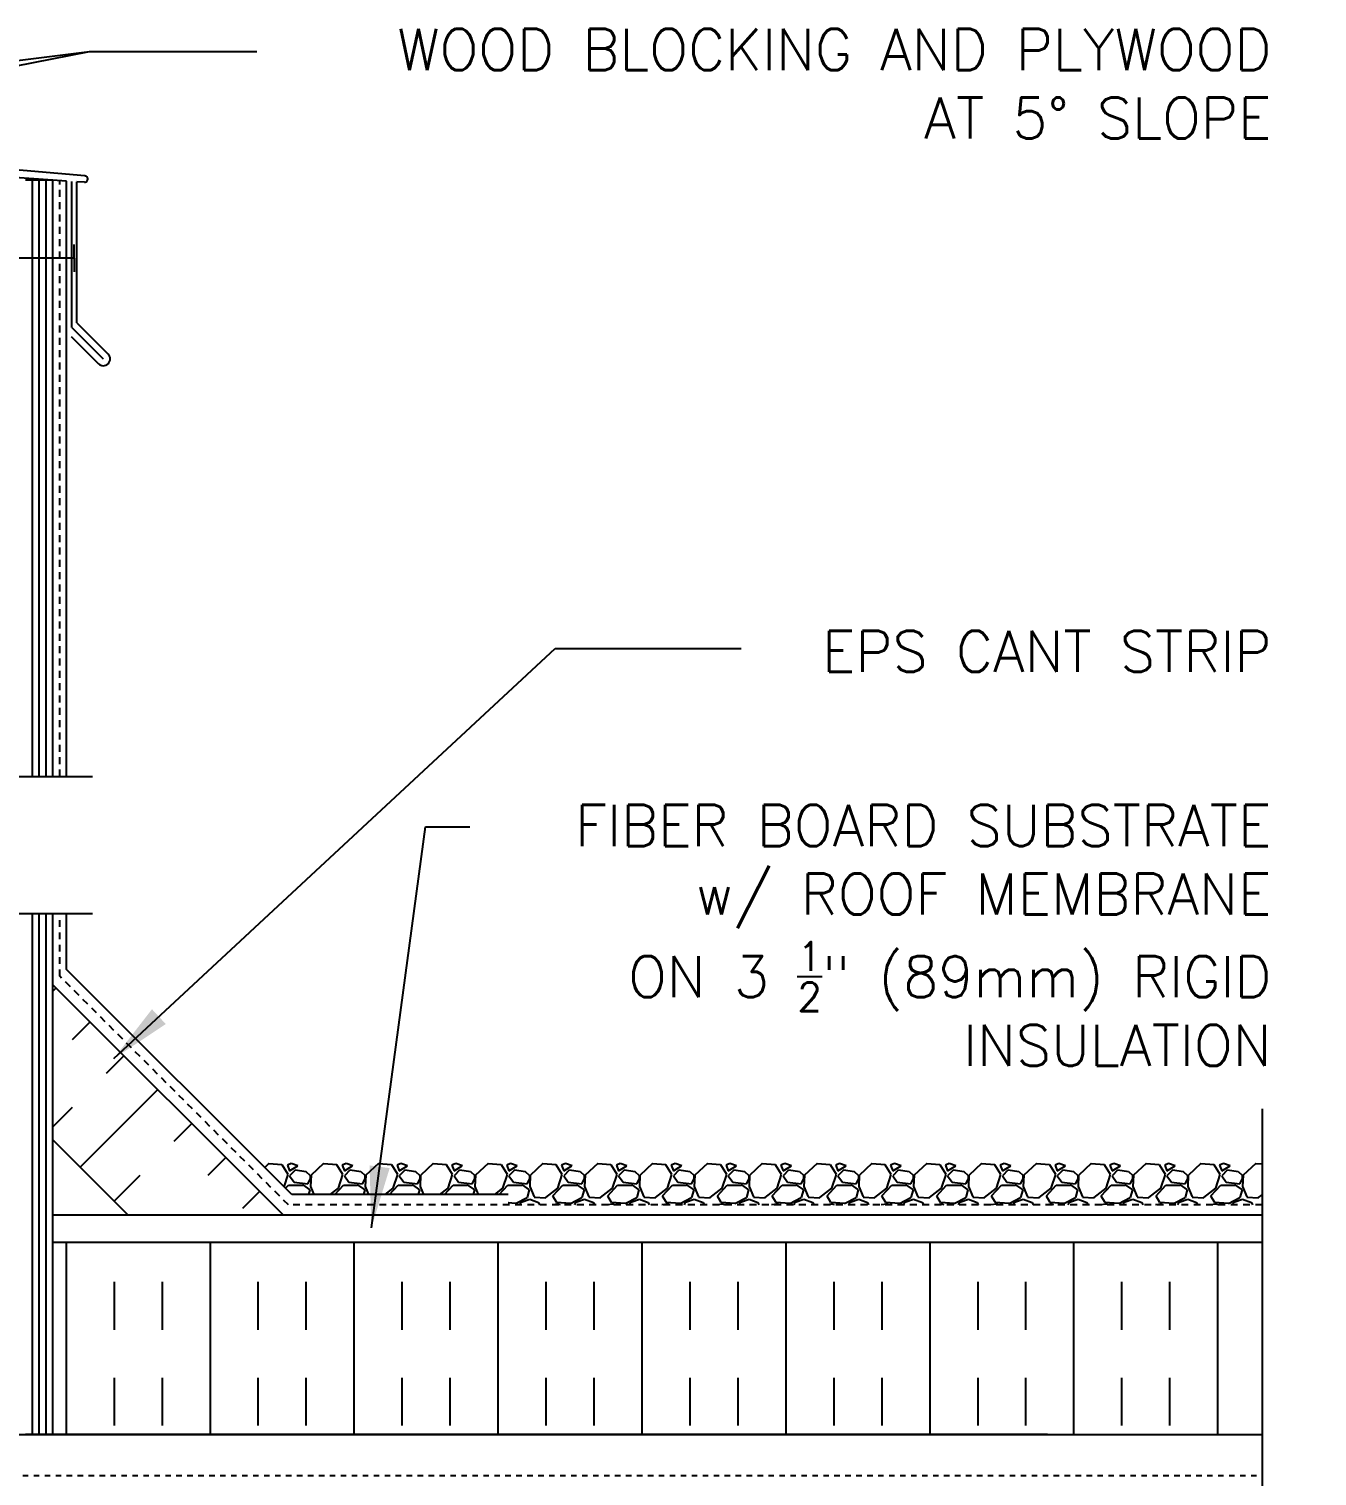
# Model space of a CAD drawing. Header units: inches. Extents: x 169.8 to 227.8, y 172.8 to 247.6.
# Drawn here: x 204.35 to 227.84, y 220.36 to 246.76 of the extents above; entities that cross this region are included whole.
import ezdxf

# ---------------------------------------------------------------- set-up
doc = ezdxf.new("R2010")
doc.units = ezdxf.units.IN
doc.header["$LTSCALE"] = 0.5
doc.header["$MEASUREMENT"] = 0
doc.linetypes.add('DASHED2', pattern=[0.375, 0.25, -0.125])
doc.linetypes.add('HIDDEN2', pattern=[0.1875, 0.125, -0.0625])
for name, color, linetype in [('HATCH', 12, 'Continuous'), ('Hidden2', 12, 'HIDDEN2'), ('line25', 2, 'Continuous'), ('LINE50', 5, 'Continuous'), ('LINE9', 9, 'Continuous'), ('TEXT', 4, 'Continuous')]:
    doc.layers.add(name, color=color, linetype=linetype)
doc.styles.add('DIM', font='romans.shx', dxfattribs={"width": 0.7})
doc.styles.add('ROMANS', font='romans.shx', dxfattribs={"height": 0.75})
doc.dimstyles.new('ext_12', dxfattribs={"dimscale": 12, "dimtxt": 0.075, "dimasz": 0.09375, "dimexe": 0.09375, "dimexo": 0.0625, "dimgap": 0.0625, "dimtad": 1, "dimdec": 1, "dimzin": 2, "dimdsep": 46, "dimlunit": 4, "dimtxsty": 'DIM', "dimcen": 0.09, "dimdle": 0.09375, "dimclrt": 4, "dimadec": 0, "dimazin": 0, "dimtfac": 1, "dimtdec": 1, "dimtmove": 2, "dimatfit": 3, "dimfxl": 1, "dimfrac": 2, "dimtolj": 1, "dimtzin": 0, "dimarcsym": 0})

msp = doc.modelspace()

# ---------------------------------------------------------------- hatches: boundary and pattern name
at = {"layer": 'HATCH'}
h = msp.add_hatch(dxfattribs=at)
h.set_pattern_fill('INSUL', color=256, scale=7, angle=45, style=0)
h.set_pattern_definition([(45, (97.4808, 66.222), (-1.856155, 1.856155), []), (45, (96.862, 66.8407), (-1.856155, 1.856155), [0.875, -0.875]), (45, (96.2434, 67.4594), (-1.856155, 1.856155), [0.875, -0.875])])
h.paths.add_polyline_path([(206.032, 225.248), (208.861, 225.248), (204.784, 229.325), (204.784, 226.496)])
h = msp.add_hatch(dxfattribs=at)
h.set_pattern_fill('INSUL', color=256, scale=7, angle=90, style=0)
h.set_pattern_definition([(90, (226.028, 223.031), (-2.625, 2e-16), []), (90, (225.153, 223.031), (-2.625, 2e-16), [0.875, -0.875]), (90, (224.278, 223.031), (-2.625, 2e-16), [0.875, -0.875])])
h.paths.add_polyline_path([(204.784, 224.623), (204.784, 221.123), (222.924, 221.123), (222.924, 224.623)])
h.paths.add_polyline_path([(226.838, 221.123), (226.838, 224.623), (222.933, 224.623), (222.933, 221.123)])

# ---------------------------------------------------------------- linework, layer by layer
for p, q in [((205.365, 244.076), (186.846, 245.697)), ((205.034, 243.982), (203.727, 244.073)), ((204.409, 233.123), (204.409, 243.999)), ((204.534, 233.123), (204.534, 243.999)), ((204.659, 233.123), (204.659, 243.999)), ((205.034, 233.123), (205.034, 243.982)), ((205.128, 241.315), (205.128, 243.975)), ((205.359, 243.963), (205.221, 243.971)), ((205.221, 241.398), (205.221, 243.971)), ((205.128, 241.315), (205.702, 240.74)), ((205.221, 241.398), (205.79, 240.829)), ((205.115, 241.151), (205.613, 240.652)), ((204.409, 221.123), (204.409, 230.623)), ((204.534, 221.123), (204.534, 230.623)), ((204.659, 221.123), (204.659, 230.623)), ((205.034, 229.605), (205.034, 230.623)), ((209.141, 225.498), (205.034, 229.605)), ((208.721, 226.062), (208.646, 225.993)), ((208.961, 226.041), (208.721, 226.061)), ((209.073, 225.862), (208.963, 226.042)), ((209.131, 226.062), (209.061, 226.032)), ((209.061, 226.032), (209.101, 225.932)), ((209.1, 225.932), (209.25, 226.022)), ((209.201, 225.942), (209.101, 225.842)), ((209.251, 226.022), (209.131, 226.062)), ((209.402, 225.912), (209.202, 225.942)), ((209.721, 226.062), (209.491, 225.852)), ((209.961, 226.041), (209.721, 226.061)), ((210.073, 225.862), (209.963, 226.042)), ((210.131, 226.062), (210.061, 226.032)), ((210.061, 226.032), (210.101, 225.932)), ((210.1, 225.932), (210.25, 226.022)), ((210.201, 225.942), (210.101, 225.842)), ((210.251, 226.022), (210.131, 226.062)), ((210.402, 225.912), (210.202, 225.942)), ((210.721, 226.062), (210.491, 225.852)), ((210.961, 226.041), (210.721, 226.061)), ((211.073, 225.862), (210.963, 226.042)), ((211.131, 226.062), (211.061, 226.032)), ((211.061, 226.032), (211.101, 225.932)), ((211.1, 225.932), (211.25, 226.022)), ((211.201, 225.942), (211.101, 225.842)), ((211.251, 226.022), (211.131, 226.062)), ((211.402, 225.912), (211.202, 225.942)), ((211.721, 226.062), (211.491, 225.852)), ((211.961, 226.041), (211.721, 226.061)), ((212.073, 225.862), (211.963, 226.042)), ((212.131, 226.062), (212.061, 226.032)), ((212.061, 226.032), (212.101, 225.932)), ((212.1, 225.932), (212.25, 226.022)), ((212.201, 225.942), (212.101, 225.842)), ((212.251, 226.022), (212.131, 226.062)), ((212.402, 225.912), (212.202, 225.942)), ((212.721, 226.062), (212.491, 225.852)), ((212.961, 226.041), (212.721, 226.061)), ((213.073, 225.862), (212.963, 226.042)), ((213.131, 226.062), (213.061, 226.032)), ((213.061, 226.032), (213.101, 225.932)), ((213.1, 225.932), (213.25, 226.022)), ((213.201, 225.942), (213.101, 225.842)), ((213.251, 226.022), (213.131, 226.062)), ((213.402, 225.912), (213.202, 225.942)), ((213.721, 226.062), (213.491, 225.852)), ((213.961, 226.041), (213.721, 226.061)), ((214.073, 225.862), (213.963, 226.042)), ((214.131, 226.062), (214.061, 226.032)), ((214.061, 226.032), (214.101, 225.932)), ((214.1, 225.932), (214.25, 226.022)), ((214.201, 225.942), (214.101, 225.842)), ((214.251, 226.022), (214.131, 226.062)), ((214.402, 225.912), (214.202, 225.942)), ((214.721, 226.062), (214.491, 225.852)), ((214.961, 226.041), (214.721, 226.061)), ((215.073, 225.862), (214.963, 226.042)), ((215.131, 226.062), (215.061, 226.032)), ((215.061, 226.032), (215.101, 225.932)), ((215.1, 225.932), (215.25, 226.022)), ((215.201, 225.942), (215.101, 225.842)), ((215.251, 226.022), (215.131, 226.062)), ((215.402, 225.912), (215.202, 225.942)), ((215.721, 226.062), (215.491, 225.852)), ((215.961, 226.041), (215.721, 226.061)), ((216.073, 225.862), (215.963, 226.042)), ((216.131, 226.062), (216.061, 226.032)), ((216.061, 226.032), (216.101, 225.932)), ((216.1, 225.932), (216.25, 226.022)), ((216.201, 225.942), (216.101, 225.842)), ((216.251, 226.022), (216.131, 226.062)), ((216.402, 225.912), (216.202, 225.942)), ((216.721, 226.062), (216.491, 225.852)), ((216.961, 226.041), (216.721, 226.061)), ((217.073, 225.862), (216.963, 226.042)), ((217.131, 226.062), (217.061, 226.032)), ((217.061, 226.032), (217.101, 225.932)), ((217.101, 225.932), (217.251, 226.022)), ((217.201, 225.942), (217.101, 225.842)), ((217.251, 226.022), (217.131, 226.062)), ((217.402, 225.912), (217.202, 225.942)), ((217.721, 226.062), (217.491, 225.852)), ((217.961, 226.041), (217.721, 226.061)), ((218.073, 225.862), (217.963, 226.042)), ((218.131, 226.062), (218.061, 226.032)), ((218.061, 226.032), (218.101, 225.932)), ((218.101, 225.932), (218.251, 226.022)), ((218.201, 225.942), (218.101, 225.842)), ((218.251, 226.022), (218.131, 226.062)), ((218.402, 225.912), (218.202, 225.942)), ((218.721, 226.062), (218.491, 225.852)), ((218.961, 226.041), (218.721, 226.061)), ((219.073, 225.862), (218.963, 226.042)), ((219.131, 226.062), (219.061, 226.032)), ((219.061, 226.032), (219.101, 225.932)), ((219.101, 225.932), (219.251, 226.022)), ((219.201, 225.942), (219.101, 225.842)), ((219.251, 226.022), (219.131, 226.062)), ((219.402, 225.912), (219.202, 225.942)), ((219.721, 226.062), (219.491, 225.852)), ((219.961, 226.041), (219.721, 226.061)), ((220.073, 225.862), (219.963, 226.042)), ((220.131, 226.062), (220.061, 226.032)), ((220.061, 226.032), (220.101, 225.932)), ((220.101, 225.932), (220.251, 226.022)), ((220.201, 225.942), (220.101, 225.842)), ((220.251, 226.022), (220.131, 226.062)), ((220.402, 225.912), (220.202, 225.942)), ((220.721, 226.062), (220.491, 225.852)), ((220.961, 226.041), (220.721, 226.061)), ((221.073, 225.862), (220.963, 226.042)), ((221.131, 226.062), (221.061, 226.032)), ((221.061, 226.032), (221.101, 225.932)), ((221.101, 225.932), (221.251, 226.022)), ((221.201, 225.942), (221.101, 225.842)), ((221.251, 226.022), (221.131, 226.062)), ((221.402, 225.912), (221.202, 225.942)), ((221.721, 226.062), (221.491, 225.852)), ((221.961, 226.041), (221.721, 226.061)), ((222.073, 225.862), (221.963, 226.042)), ((222.131, 226.062), (222.061, 226.032)), ((222.061, 226.032), (222.101, 225.932)), ((222.101, 225.932), (222.251, 226.022)), ((222.201, 225.942), (222.101, 225.842)), ((222.251, 226.022), (222.131, 226.062)), ((222.402, 225.912), (222.202, 225.942)), ((222.721, 226.062), (222.491, 225.852)), ((222.961, 226.041), (222.721, 226.061)), ((223.073, 225.862), (222.963, 226.042)), ((223.131, 226.062), (223.061, 226.032)), ((223.061, 226.032), (223.101, 225.932)), ((223.101, 225.932), (223.251, 226.022)), ((223.201, 225.942), (223.101, 225.842)), ((223.251, 226.022), (223.131, 226.062)), ((223.402, 225.912), (223.202, 225.942)), ((223.721, 226.062), (223.491, 225.852)), ((223.961, 226.041), (223.721, 226.061)), ((224.073, 225.862), (223.963, 226.042)), ((224.131, 226.062), (224.061, 226.032)), ((224.061, 226.032), (224.101, 225.932)), ((224.101, 225.932), (224.251, 226.022)), ((224.201, 225.942), (224.101, 225.842)), ((224.251, 226.022), (224.131, 226.062)), ((224.402, 225.912), (224.202, 225.942)), ((224.721, 226.062), (224.491, 225.852)), ((224.961, 226.041), (224.721, 226.061)), ((225.073, 225.862), (224.963, 226.042)), ((225.131, 226.062), (225.061, 226.032)), ((225.061, 226.032), (225.101, 225.932)), ((225.101, 225.932), (225.251, 226.022)), ((225.201, 225.942), (225.101, 225.842)), ((225.251, 226.022), (225.131, 226.062)), ((225.402, 225.912), (225.202, 225.942)), ((225.721, 226.062), (225.491, 225.852)), ((225.961, 226.041), (225.721, 226.061)), ((226.073, 225.862), (225.963, 226.042)), ((226.131, 226.062), (226.061, 226.032)), ((226.061, 226.032), (226.101, 225.932)), ((226.101, 225.932), (226.251, 226.022)), ((226.201, 225.942), (226.101, 225.842)), ((226.251, 226.022), (226.131, 226.062)), ((226.402, 225.912), (226.202, 225.942)), ((226.721, 226.062), (226.491, 225.852)), ((226.838, 226.051), (226.721, 226.061)), ((209, 225.639), (209.071, 225.862)), ((209.101, 225.842), (209.181, 225.722)), ((209.181, 225.722), (209.431, 225.692)), ((209.483, 225.84), (209.403, 225.91)), ((209.431, 225.692), (209.481, 225.782)), ((209.491, 225.852), (209.481, 225.642)), ((209.481, 225.782), (209.481, 225.842)), ((209.991, 225.612), (210.071, 225.862)), ((210.101, 225.842), (210.181, 225.722)), ((210.181, 225.722), (210.431, 225.692)), ((210.483, 225.84), (210.403, 225.91)), ((210.431, 225.692), (210.481, 225.782)), ((210.49, 225.852), (210.48, 225.642)), ((210.481, 225.782), (210.481, 225.842)), ((210.991, 225.612), (211.071, 225.862)), ((211.101, 225.842), (211.181, 225.722)), ((211.181, 225.722), (211.431, 225.692)), ((211.483, 225.84), (211.403, 225.91)), ((211.431, 225.692), (211.481, 225.782)), ((211.49, 225.852), (211.48, 225.642)), ((211.481, 225.782), (211.481, 225.842)), ((211.991, 225.612), (212.071, 225.862)), ((212.101, 225.842), (212.181, 225.722)), ((212.181, 225.722), (212.431, 225.692)), ((212.483, 225.84), (212.403, 225.91)), ((212.431, 225.692), (212.481, 225.782)), ((212.49, 225.852), (212.48, 225.642)), ((212.481, 225.782), (212.481, 225.842)), ((212.991, 225.612), (213.071, 225.862)), ((213.101, 225.842), (213.181, 225.722)), ((213.181, 225.722), (213.431, 225.692)), ((213.483, 225.84), (213.403, 225.91)), ((213.431, 225.692), (213.481, 225.782)), ((213.49, 225.852), (213.48, 225.642)), ((213.481, 225.782), (213.481, 225.842)), ((213.991, 225.612), (214.071, 225.862)), ((214.101, 225.842), (214.181, 225.722)), ((214.181, 225.722), (214.431, 225.692)), ((214.483, 225.84), (214.403, 225.91)), ((214.431, 225.692), (214.481, 225.782)), ((214.49, 225.852), (214.48, 225.642)), ((214.481, 225.782), (214.481, 225.842)), ((214.991, 225.612), (215.071, 225.862)), ((215.101, 225.842), (215.181, 225.722)), ((215.181, 225.722), (215.431, 225.692)), ((215.483, 225.84), (215.403, 225.91)), ((215.431, 225.692), (215.481, 225.782)), ((215.49, 225.852), (215.48, 225.642)), ((215.481, 225.782), (215.481, 225.842)), ((215.991, 225.612), (216.071, 225.862)), ((216.101, 225.842), (216.181, 225.722)), ((216.181, 225.722), (216.431, 225.692)), ((216.483, 225.84), (216.403, 225.91)), ((216.431, 225.692), (216.481, 225.782)), ((216.49, 225.852), (216.48, 225.642)), ((216.481, 225.782), (216.481, 225.842)), ((216.991, 225.612), (217.071, 225.862)), ((217.101, 225.842), (217.181, 225.722)), ((217.181, 225.722), (217.431, 225.692)), ((217.483, 225.84), (217.403, 225.91)), ((217.431, 225.692), (217.481, 225.782)), ((217.49, 225.852), (217.48, 225.642)), ((217.481, 225.782), (217.481, 225.842)), ((217.991, 225.612), (218.071, 225.862)), ((218.101, 225.842), (218.181, 225.722)), ((218.181, 225.722), (218.431, 225.692)), ((218.483, 225.84), (218.403, 225.91)), ((218.431, 225.692), (218.481, 225.782)), ((218.49, 225.852), (218.48, 225.642)), ((218.481, 225.782), (218.481, 225.842)), ((218.991, 225.612), (219.071, 225.862)), ((219.101, 225.842), (219.181, 225.722)), ((219.181, 225.722), (219.431, 225.692)), ((219.483, 225.84), (219.403, 225.91)), ((219.431, 225.692), (219.481, 225.782)), ((219.49, 225.852), (219.48, 225.642)), ((219.481, 225.782), (219.481, 225.842)), ((219.991, 225.612), (220.071, 225.862)), ((220.101, 225.842), (220.181, 225.722)), ((220.181, 225.722), (220.431, 225.692)), ((220.483, 225.84), (220.403, 225.91)), ((220.431, 225.692), (220.481, 225.782)), ((220.49, 225.852), (220.48, 225.642)), ((220.481, 225.782), (220.481, 225.842)), ((220.991, 225.612), (221.071, 225.862)), ((221.101, 225.842), (221.181, 225.722)), ((221.181, 225.722), (221.431, 225.692)), ((221.483, 225.84), (221.403, 225.91)), ((221.431, 225.692), (221.481, 225.782)), ((221.49, 225.852), (221.48, 225.642)), ((221.481, 225.782), (221.481, 225.842)), ((221.991, 225.612), (222.071, 225.862)), ((222.101, 225.842), (222.181, 225.722)), ((222.181, 225.722), (222.431, 225.692)), ((222.483, 225.84), (222.403, 225.91)), ((222.431, 225.692), (222.481, 225.782)), ((222.49, 225.852), (222.48, 225.642)), ((222.481, 225.782), (222.481, 225.842)), ((222.991, 225.612), (223.071, 225.862)), ((223.101, 225.842), (223.181, 225.722)), ((223.181, 225.722), (223.431, 225.692)), ((223.483, 225.84), (223.403, 225.91)), ((223.431, 225.692), (223.481, 225.782)), ((223.49, 225.852), (223.48, 225.642)), ((223.481, 225.782), (223.481, 225.842)), ((223.991, 225.612), (224.071, 225.862)), ((224.101, 225.842), (224.181, 225.722)), ((224.181, 225.722), (224.431, 225.692)), ((224.483, 225.84), (224.403, 225.91)), ((224.431, 225.692), (224.481, 225.782)), ((224.49, 225.852), (224.48, 225.642)), ((224.481, 225.782), (224.481, 225.842)), ((224.991, 225.612), (225.071, 225.862)), ((225.101, 225.842), (225.181, 225.722)), ((225.181, 225.722), (225.431, 225.692)), ((225.483, 225.84), (225.403, 225.91)), ((225.431, 225.692), (225.481, 225.782)), ((225.49, 225.852), (225.48, 225.642)), ((225.481, 225.782), (225.481, 225.842)), ((225.991, 225.612), (226.071, 225.862)), ((226.101, 225.842), (226.181, 225.722)), ((226.181, 225.722), (226.431, 225.692)), ((226.483, 225.84), (226.403, 225.91)), ((226.431, 225.692), (226.481, 225.782)), ((226.49, 225.852), (226.48, 225.642)), ((226.481, 225.782), (226.481, 225.842)), ((209.027, 225.612), (209.081, 225.672)), ((209.081, 225.672), (209.341, 225.672)), ((213.089, 225.498), (209.141, 225.498)), ((209.341, 225.674), (209.471, 225.584)), ((209.471, 225.582), (209.447, 225.498)), ((209.48, 225.644), (209.541, 225.498)), ((209.842, 225.498), (209.991, 225.613)), ((209.924, 225.498), (210.081, 225.672)), ((210.081, 225.672), (210.341, 225.672)), ((210.341, 225.674), (210.471, 225.584)), ((210.471, 225.582), (210.447, 225.498)), ((210.48, 225.644), (210.541, 225.498)), ((210.842, 225.498), (210.991, 225.613)), ((210.924, 225.498), (211.081, 225.672)), ((211.081, 225.672), (211.341, 225.672)), ((211.341, 225.674), (211.471, 225.584)), ((211.471, 225.582), (211.447, 225.498)), ((211.48, 225.644), (211.541, 225.498)), ((211.842, 225.498), (211.991, 225.613)), ((211.924, 225.498), (212.081, 225.672)), ((212.081, 225.672), (212.341, 225.672)), ((212.341, 225.674), (212.471, 225.584)), ((212.471, 225.582), (212.447, 225.498)), ((212.48, 225.644), (212.541, 225.498)), ((212.842, 225.498), (212.991, 225.613)), ((212.924, 225.498), (213.081, 225.672)), ((213.081, 225.672), (213.341, 225.672)), ((213.431, 225.441), (213.221, 225.331)), ((213.341, 225.674), (213.471, 225.584)), ((213.471, 225.582), (213.431, 225.442)), ((213.48, 225.644), (213.56, 225.454)), ((213.56, 225.451), (213.77, 225.441)), ((213.771, 225.443), (213.991, 225.613)), ((213.901, 225.472), (214.081, 225.672)), ((213.972, 225.351), (213.902, 225.471)), ((214.081, 225.672), (214.341, 225.672)), ((214.431, 225.441), (214.221, 225.331)), ((214.341, 225.674), (214.471, 225.584)), ((214.471, 225.582), (214.431, 225.442)), ((214.48, 225.644), (214.56, 225.454)), ((214.56, 225.451), (214.77, 225.441)), ((214.771, 225.443), (214.991, 225.613)), ((214.901, 225.472), (215.081, 225.672)), ((214.972, 225.351), (214.902, 225.471)), ((215.081, 225.672), (215.341, 225.672)), ((215.431, 225.441), (215.221, 225.331)), ((215.341, 225.674), (215.471, 225.584)), ((215.471, 225.582), (215.431, 225.442)), ((215.48, 225.644), (215.56, 225.454)), ((215.56, 225.451), (215.77, 225.441)), ((215.771, 225.443), (215.991, 225.613)), ((215.901, 225.472), (216.081, 225.672)), ((215.972, 225.351), (215.902, 225.471)), ((216.081, 225.672), (216.341, 225.672)), ((216.431, 225.441), (216.221, 225.331)), ((216.341, 225.674), (216.471, 225.584)), ((216.471, 225.582), (216.431, 225.442)), ((216.48, 225.644), (216.56, 225.454)), ((216.56, 225.451), (216.77, 225.441)), ((216.771, 225.443), (216.991, 225.613)), ((216.901, 225.472), (217.081, 225.672)), ((216.972, 225.351), (216.902, 225.471)), ((217.081, 225.672), (217.341, 225.672)), ((217.431, 225.441), (217.221, 225.331)), ((217.341, 225.674), (217.471, 225.584)), ((217.471, 225.582), (217.431, 225.442)), ((217.48, 225.644), (217.56, 225.454)), ((217.56, 225.451), (217.77, 225.441)), ((217.771, 225.443), (217.991, 225.613)), ((217.901, 225.472), (218.081, 225.672)), ((217.972, 225.351), (217.902, 225.471)), ((218.081, 225.672), (218.341, 225.672)), ((218.431, 225.441), (218.221, 225.331)), ((218.341, 225.674), (218.471, 225.584)), ((218.471, 225.582), (218.431, 225.442)), ((218.48, 225.644), (218.56, 225.454)), ((218.56, 225.451), (218.77, 225.441)), ((218.771, 225.443), (218.991, 225.613)), ((218.901, 225.472), (219.081, 225.672)), ((218.972, 225.351), (218.902, 225.471)), ((219.081, 225.672), (219.341, 225.672)), ((219.431, 225.441), (219.221, 225.331)), ((219.341, 225.674), (219.471, 225.584)), ((219.471, 225.582), (219.431, 225.442)), ((219.479, 225.644), (219.559, 225.454)), ((219.56, 225.451), (219.77, 225.441)), ((219.771, 225.443), (219.991, 225.613)), ((219.901, 225.472), (220.081, 225.672)), ((219.972, 225.351), (219.902, 225.471)), ((220.081, 225.672), (220.341, 225.672)), ((220.431, 225.441), (220.221, 225.331)), ((220.341, 225.674), (220.471, 225.584)), ((220.471, 225.582), (220.431, 225.442)), ((220.479, 225.644), (220.559, 225.454)), ((220.56, 225.451), (220.77, 225.441)), ((220.771, 225.443), (220.991, 225.613)), ((220.901, 225.472), (221.081, 225.672)), ((220.972, 225.351), (220.902, 225.471)), ((221.081, 225.672), (221.341, 225.672)), ((221.431, 225.441), (221.221, 225.331)), ((221.341, 225.674), (221.471, 225.584)), ((221.471, 225.582), (221.431, 225.442)), ((221.479, 225.644), (221.559, 225.454)), ((221.56, 225.451), (221.77, 225.441)), ((221.771, 225.443), (221.991, 225.613)), ((221.901, 225.472), (222.081, 225.672)), ((221.972, 225.351), (221.902, 225.471)), ((222.081, 225.672), (222.341, 225.672)), ((222.431, 225.441), (222.221, 225.331)), ((222.341, 225.674), (222.471, 225.584)), ((222.471, 225.582), (222.431, 225.442)), ((222.48, 225.644), (222.56, 225.454)), ((222.56, 225.451), (222.77, 225.441)), ((222.771, 225.443), (222.991, 225.613)), ((222.901, 225.472), (223.081, 225.672)), ((222.972, 225.351), (222.902, 225.471)), ((223.081, 225.672), (223.341, 225.672)), ((223.431, 225.441), (223.221, 225.331)), ((223.341, 225.674), (223.471, 225.584)), ((223.471, 225.582), (223.431, 225.442)), ((223.479, 225.644), (223.559, 225.454)), ((223.56, 225.451), (223.77, 225.441)), ((223.771, 225.443), (223.991, 225.613)), ((223.901, 225.472), (224.081, 225.672)), ((223.972, 225.351), (223.902, 225.471)), ((224.081, 225.672), (224.341, 225.672)), ((224.431, 225.441), (224.221, 225.331)), ((224.341, 225.674), (224.471, 225.584)), ((224.471, 225.582), (224.431, 225.442)), ((224.479, 225.644), (224.559, 225.454)), ((224.56, 225.451), (224.77, 225.441)), ((224.771, 225.443), (224.991, 225.613)), ((224.901, 225.472), (225.081, 225.672)), ((224.972, 225.351), (224.902, 225.471)), ((225.081, 225.672), (225.341, 225.672)), ((225.431, 225.441), (225.221, 225.331)), ((225.341, 225.674), (225.471, 225.584)), ((225.471, 225.582), (225.431, 225.442)), ((225.479, 225.644), (225.559, 225.454)), ((225.56, 225.451), (225.77, 225.441)), ((225.771, 225.443), (225.991, 225.613)), ((225.901, 225.472), (226.081, 225.672)), ((225.972, 225.351), (225.902, 225.471)), ((226.081, 225.672), (226.341, 225.672)), ((226.431, 225.441), (226.221, 225.331)), ((226.341, 225.674), (226.471, 225.584)), ((226.471, 225.582), (226.431, 225.442)), ((226.48, 225.644), (226.56, 225.454)), ((226.56, 225.451), (226.77, 225.441)), ((226.771, 225.443), (226.838, 225.494)), ((213.089, 225.373), (213.089, 225.373)), ((213.22, 225.334), (213.089, 225.344)), ((213.299, 225.31), (213.321, 225.362)), ((213.321, 225.362), (213.481, 225.412)), ((213.481, 225.412), (213.641, 225.352)), ((213.641, 225.352), (213.66, 225.31)), ((213.992, 225.321), (213.891, 225.31)), ((214.22, 225.334), (213.97, 225.354)), ((214.039, 225.31), (213.991, 225.322)), ((214.299, 225.31), (214.321, 225.362)), ((214.321, 225.362), (214.481, 225.412)), ((214.481, 225.412), (214.641, 225.352)), ((214.641, 225.352), (214.66, 225.31)), ((214.992, 225.321), (214.891, 225.31)), ((215.22, 225.334), (214.97, 225.354)), ((215.039, 225.31), (214.991, 225.322)), ((215.299, 225.31), (215.321, 225.362)), ((215.321, 225.362), (215.481, 225.412)), ((215.481, 225.412), (215.641, 225.352)), ((215.641, 225.352), (215.66, 225.31)), ((215.992, 225.321), (215.89, 225.31)), ((216.22, 225.334), (215.97, 225.354)), ((216.039, 225.31), (215.991, 225.322)), ((216.299, 225.31), (216.321, 225.362)), ((216.321, 225.362), (216.481, 225.412)), ((216.481, 225.412), (216.641, 225.352)), ((216.641, 225.352), (216.66, 225.31)), ((216.992, 225.321), (216.89, 225.31)), ((217.22, 225.334), (216.97, 225.354)), ((217.039, 225.31), (216.991, 225.322)), ((217.299, 225.31), (217.321, 225.362)), ((217.321, 225.362), (217.481, 225.412)), ((217.481, 225.412), (217.641, 225.352)), ((217.641, 225.352), (217.66, 225.31)), ((217.992, 225.321), (217.89, 225.31)), ((218.22, 225.334), (217.97, 225.354)), ((218.039, 225.31), (217.991, 225.322)), ((218.299, 225.31), (218.321, 225.362)), ((218.321, 225.362), (218.481, 225.412)), ((218.481, 225.412), (218.641, 225.352)), ((218.641, 225.352), (218.66, 225.31)), ((218.992, 225.321), (218.89, 225.31)), ((219.22, 225.334), (218.97, 225.354)), ((219.039, 225.31), (218.991, 225.322)), ((219.299, 225.31), (219.321, 225.362)), ((219.321, 225.362), (219.481, 225.412)), ((219.481, 225.412), (219.641, 225.352)), ((219.641, 225.352), (219.66, 225.31)), ((219.992, 225.321), (219.89, 225.31)), ((220.22, 225.334), (219.97, 225.354)), ((220.039, 225.31), (219.991, 225.322)), ((220.299, 225.31), (220.321, 225.362)), ((220.321, 225.362), (220.481, 225.412)), ((220.481, 225.412), (220.641, 225.352)), ((220.641, 225.352), (220.66, 225.31)), ((220.992, 225.321), (220.89, 225.31)), ((221.22, 225.334), (220.97, 225.354)), ((221.039, 225.31), (220.991, 225.322)), ((221.299, 225.31), (221.321, 225.362)), ((221.321, 225.362), (221.481, 225.412)), ((221.481, 225.412), (221.641, 225.352)), ((221.641, 225.352), (221.66, 225.31)), ((221.992, 225.321), (221.89, 225.31)), ((222.22, 225.334), (221.97, 225.354)), ((222.039, 225.31), (221.991, 225.322)), ((222.299, 225.31), (222.321, 225.362)), ((222.321, 225.362), (222.481, 225.412)), ((222.481, 225.412), (222.641, 225.352)), ((222.641, 225.352), (222.66, 225.31)), ((222.992, 225.321), (222.89, 225.31)), ((223.22, 225.334), (222.97, 225.354)), ((223.039, 225.31), (222.991, 225.322)), ((223.299, 225.31), (223.321, 225.362)), ((223.321, 225.362), (223.481, 225.412)), ((223.481, 225.412), (223.641, 225.352)), ((223.641, 225.352), (223.66, 225.31)), ((223.992, 225.321), (223.89, 225.31)), ((224.22, 225.334), (223.97, 225.354)), ((224.039, 225.31), (223.991, 225.322)), ((224.299, 225.31), (224.321, 225.362)), ((224.321, 225.362), (224.481, 225.412)), ((224.481, 225.412), (224.641, 225.352)), ((224.641, 225.352), (224.66, 225.31)), ((224.992, 225.321), (224.89, 225.31)), ((225.22, 225.334), (224.97, 225.354)), ((225.039, 225.31), (224.991, 225.322)), ((225.299, 225.31), (225.321, 225.362)), ((225.321, 225.362), (225.481, 225.412)), ((225.481, 225.412), (225.641, 225.352)), ((225.641, 225.352), (225.66, 225.31)), ((225.992, 225.321), (225.89, 225.31)), ((226.22, 225.334), (225.97, 225.354)), ((226.039, 225.31), (225.991, 225.322)), ((226.299, 225.31), (226.321, 225.362)), ((226.321, 225.362), (226.481, 225.412)), ((226.481, 225.412), (226.641, 225.352)), ((226.641, 225.352), (226.66, 225.31))]:
    msp.add_line(p, q, dxfattribs=at)
for centre, radius, start, end in [((205.362, 244.02), 0.0568, 266.6389, 86.6389), ((205.702, 240.74), 0.125, 225, 45)]:
    msp.add_arc(centre, radius, start, end, dxfattribs=at)
at = {"layer": 'Hidden2', "linetype": 'HIDDEN2'}
msp.add_line((198.234, 220.373), (226.838, 220.373), dxfattribs=at)
at = {"layer": 'line25'}
for p, q in [((204.784, 243.999), (204.284, 243.999)), ((204.784, 233.123), (204.784, 243.999)), ((204.784, 221.123), (204.784, 230.623)), ((208.986, 225.123), (204.784, 229.325)), ((206.157, 225.123), (204.784, 226.496)), ((202.346, 221.123), (226.838, 221.123)), ((222.924, 221.123), (204.284, 221.123))]:
    msp.add_line(p, q, dxfattribs=at)
msp.add_lwpolyline([(226.838, 224.623), (204.784, 224.623)], dxfattribs=at)
at = {"layer": 'LINE50', "color": 9, "linetype": 'DASHED2'}
for p, q in [((204.909, 233.123), (204.909, 243.991)), ((204.909, 229.48), (204.909, 230.623)), ((209.079, 225.31), (204.909, 229.48)), ((226.838, 225.31), (209.079, 225.31))]:
    msp.add_line(p, q, dxfattribs=at)
at = {"layer": 'LINE9'}
for p, q in [((205.174, 242.577), (203.328, 242.577)), ((205.174, 242.577), (205.174, 242.827)), ((205.174, 242.577), (205.174, 242.327)), ((196.615, 233.123), (205.508, 233.123)), ((196.615, 230.623), (205.508, 230.623))]:
    msp.add_line(p, q, dxfattribs=at)
for points in [[(226.838, 227.062), (226.838, 215.967), (225.838, 214.967), (227.838, 214.967), (226.838, 213.967), (226.838, 202.873)], [(226.838, 225.123), (204.784, 225.123)]]:
    msp.add_lwpolyline(points, dxfattribs=at)

# ---------------------------------------------------------------- texts
at = {"layer": 'TEXT', "char_height": 0.75, "attachment_point": 3, "style": 'ROMANS'}
for s, insert, width in [('\\A1;WOOD BLOCKING AND PLYWOOD \\PAT 5%%D SLOPE', (227.006, 246.758), 19.25453), ('\\A1;EPS CANT STRIP', (227.006, 235.78), 9.59335), ('\\A1;FIBER BOARD SUBSTRATE\\Pw/ ROOF MEMBRANE \\PON 3 {\\H0.7x;\\S1/2;}" (89mm) RIGID \\PINSULATION', (227.006, 232.604), 26.1134)]:
    msp.add_mtext(s, dxfattribs=dict(at, insert=insert, width=width))

# ---------------------------------------------------------------- leaders
at = {"layer": 'TEXT'}
for points in [[(189.534, 243.248), (205.453, 246.347)], [(193.897, 244.911), (205.453, 246.347), (208.503, 246.347)], [(205.892, 227.977), (213.942, 235.456), (217.336, 235.456)], [(210.591, 224.89), (211.581, 232.205), (212.389, 232.205)]]:
    msp.add_leader(points, dimstyle='ext_12', override={"dimgap": 0.0625, "dimtad": 0}, dxfattribs=at)

doc.saveas('drawing.dxf')
